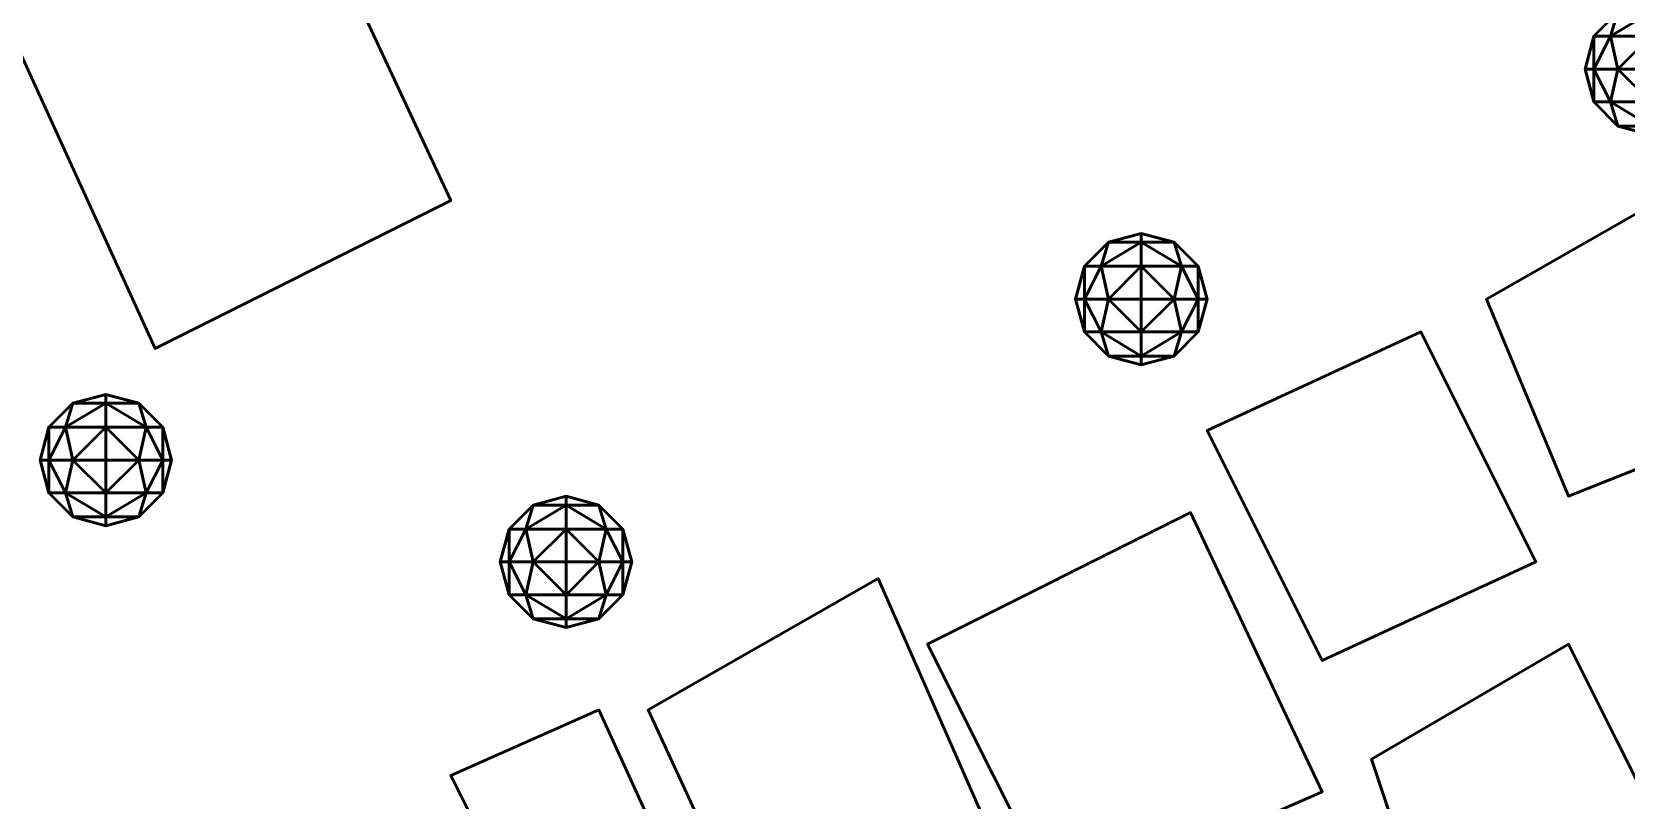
# Model space of a CAD drawing. Header units: metres. Extents: x -246 to 254, y -250 to 250.
# Drawn here: x 48.25 to 96.75, y -32.25 to -8.87 of the extents above; entities that cross this region are included whole.
import ezdxf

# ---------------------------------------------------------------- set-up
doc = ezdxf.new("R2010")
doc.units = ezdxf.units.M
doc.header["$LTSCALE"] = 5.08
doc.layers.add('一般', color=7, linetype='Continuous', lineweight=5)

# ---------------------------------------------------------------- blocks, each defined once
blk = doc.blocks.new('市街地地図 (3D)')
at = {"layer": '一般', "color": 31, "linetype": 'Continuous', "lineweight": 50}
for points in [[(73, 22.5), (73, 22.5, 6), (66, 18.5, 6), (66, 18.5)], [(66, 18.5), (66, 18.5, 6), (68.5, 12.5, 6), (68.5, 12.5)], [(64, 17.5), (64, 17.5, 6), (57.5, 14.5, 6), (57.5, 14.5)], [(67.5, 10.5), (67.5, 10.5, 6), (64, 17.5, 6), (64, 17.5)], [(68.5, 12.5), (68.5, 12.5, 6), (76, 15.5, 6), (76, 15.5)], [(57.5, 14.5), (57.5, 14.5, 6), (61, 7.5, 6), (61, 7.5)], [(57, 12), (57, 12, 6), (49, 8, 6), (49, 8)], [(61, 3.5), (61, 3.5, 6), (57, 12, 6), (57, 12)], [(61, 7.5), (61, 7.5, 6), (67.5, 10.5, 6), (67.5, 10.5)], [(47.5, 10), (47.5, 10, 5.7), (40.5, 6, 5.7), (40.5, 6)], [(62, -23), (62, -23, 5.7), (47.5, 10, 5.7), (47.5, 10)], [(49, 8), (49, 8, 6), (53, 0, 6), (53, 0)], [(68.5, 8), (68.5, 8, 6), (62.5, 4.5, 6), (62.5, 4.5)], [(72, 1), (72, 1, 6), (68.5, 8, 6), (68.5, 8)], [(34.5, 4), (34.5, 4, 5.4), (39, 6, 5.4), (39, 6)], [(39, 6), (39, 6, 5.4), (55, -29, 5.4), (55, -29)], [(40.5, 6), (40.5, 6, 5.7), (55.5, -26.5, 5.7), (55.5, -26.5)], [(62.5, 4.5), (62.5, 4.5, 6), (65, -3, 6), (65, -3)], [(36, 1), (36, 1, 5.4), (34.5, 4, 5.4), (34.5, 4)], [(53, 0), (53, 0, 6), (61, 3.5, 6), (61, 3.5)]]:
    blk.add_3dface(points, dxfattribs=at)
for points, invisible_edges in [([(66, 18.5, 6), (68.5, 12.5, 6), (76, 15.5, 6), (73, 22.5, 6)], 8), ([(66, 18.5), (68.5, 12.5), (76, 15.5), (73, 22.5)], 8), ([(57.5, 14.5, 6), (61, 7.5, 6), (67.5, 10.5, 6), (64, 17.5, 6)], 8), ([(57.5, 14.5), (61, 7.5), (67.5, 10.5), (64, 17.5)], 8), ([(49, 8, 6), (53, 0, 6), (61, 3.5, 6), (57, 12, 6)], 8), ([(49, 8), (53, 0), (61, 3.5), (57, 12)], 8), ([(40.5, 6, 5.7), (55.5, -26.5, 5.7), (62, -23, 5.7), (47.5, 10, 5.7)], 8), ([(40.5, 6), (55.5, -26.5), (62, -23), (47.5, 10)], 8), ([(62.5, 4.5, 6), (65, -3, 6), (72, 1, 6), (68.5, 8, 6)], 8), ([(62.5, 4.5), (65, -3), (72, 1), (68.5, 8)], 8), ([(39, 6, 5.4), (34.5, 4, 5.4), (36, 1, 5.4), (39, 6, 5.4)], 12), ([(39, 6), (34.5, 4), (36, 1), (39, 6)], 12), ([(36, 1, 5.4), (55, -29, 5.4), (39, 6, 5.4), (36, 1, 5.4)], 13), ([(36, 1), (55, -29), (39, 6), (36, 1)], 13)]:
    blk.add_3dface(points, dxfattribs=dict(at, invisible_edges=invisible_edges))
blk = doc.blocks.new('アーケイド (3D)')
at = {"layer": '一般', "color": 1}
blk.add_blockref('市街地地図 (3D)', (0, 0), dxfattribs=at)
blk = doc.blocks.new('NW4 (3D)')
at = {"layer": '一般', "color": 4, "linetype": 'Continuous', "lineweight": 50}
for points in [[(69.775, 26.5, -1.225), (69.268, 26.5), (70, 27.232)], [(69.268, 26.5), (69.775, 26.5, 1.225), (70, 27.232)], [(71, 26.5, -1.732), (69.775, 26.5, -1.225), (71, 27.232, -1)], [(71, 27.232, -1), (69.775, 26.5, -1.225), (70, 27.232)], [(70, 27.232), (69.775, 26.5, 1.225), (71, 27.232, 1)], [(69.775, 26.5, 1.225), (71, 26.5, 1.732), (71, 27.232, 1)], [(69.268, 25.5, -1), (69, 25.5), (69.268, 26.5)], [(69, 25.5), (69.268, 25.5, 1), (69.268, 26.5)], [(70, 25.5, -1.732), (69.268, 25.5, -1), (69.775, 26.5, -1.225)], [(69.775, 26.5, -1.225), (69.268, 25.5, -1), (69.268, 26.5)], [(69.268, 26.5), (69.268, 25.5, 1), (69.775, 26.5, 1.225)], [(69.268, 25.5, 1), (70, 25.5, 1.732), (69.775, 26.5, 1.225)], [(71, 26.5, -1.732), (70, 25.5, -1.732), (69.775, 26.5, -1.225)], [(69.775, 26.5, 1.225), (70, 25.5, 1.732), (71, 26.5, 1.732)], [(71, 25.5, -2), (70, 25.5, -1.732), (71, 26.5, -1.732)], [(70, 25.5, 1.732), (71, 25.5, 2), (71, 26.5, 1.732)], [(69.268, 25.5, -1), (69.268, 24.5), (69, 25.5)], [(69, 25.5), (69.268, 24.5), (69.268, 25.5, 1)], [(70, 25.5, -1.732), (69.775, 24.5, -1.225), (69.268, 25.5, -1)], [(69.775, 24.5, -1.225), (69.268, 24.5), (69.268, 25.5, -1)], [(69.268, 24.5), (69.775, 24.5, 1.225), (69.268, 25.5, 1)], [(69.268, 25.5, 1), (69.775, 24.5, 1.225), (70, 25.5, 1.732)], [(71, 24.5, -1.732), (69.775, 24.5, -1.225), (70, 25.5, -1.732)], [(69.775, 24.5, 1.225), (71, 24.5, 1.732), (70, 25.5, 1.732)], [(71, 25.5, -2), (71, 24.5, -1.732), (70, 25.5, -1.732)], [(70, 25.5, 1.732), (71, 24.5, 1.732), (71, 25.5, 2)], [(69.775, 24.5, -1.225), (70, 23.768), (69.268, 24.5)], [(69.268, 24.5), (70, 23.768), (69.775, 24.5, 1.225)], [(71, 24.5, -1.732), (71, 23.768, -1), (69.775, 24.5, -1.225)], [(71, 23.768, -1), (70, 23.768), (69.775, 24.5, -1.225)], [(70, 23.768), (71, 23.768, 1), (69.775, 24.5, 1.225)], [(69.775, 24.5, 1.225), (71, 23.768, 1), (71, 24.5, 1.732)], [(71, 23.768, -1), (71, 23.5), (70, 23.768)], [(70, 23.768), (71, 23.5), (71, 23.768, 1)], [(55.5, 20.232, -1), (54.5, 20.232), (55.5, 20.5)], [(54.5, 20.232), (55.5, 20.232, 1), (55.5, 20.5)], [(55.5, 20.232, 1), (56.5, 20.232), (55.5, 20.5)], [(56.5, 20.232), (55.5, 20.232, -1), (55.5, 20.5)], [(54.275, 19.5, -1.225), (53.768, 19.5), (54.5, 20.232)], [(53.768, 19.5), (54.275, 19.5, 1.225), (54.5, 20.232)], [(55.5, 19.5, -1.732), (54.275, 19.5, -1.225), (55.5, 20.232, -1)], [(55.5, 20.232, -1), (54.275, 19.5, -1.225), (54.5, 20.232)], [(54.5, 20.232), (54.275, 19.5, 1.225), (55.5, 20.232, 1)], [(54.275, 19.5, 1.225), (55.5, 19.5, 1.732), (55.5, 20.232, 1)], [(55.5, 19.5, 1.732), (56.725, 19.5, 1.225), (55.5, 20.232, 1)], [(55.5, 20.232, 1), (56.725, 19.5, 1.225), (56.5, 20.232)], [(56.5, 20.232), (56.725, 19.5, -1.225), (55.5, 20.232, -1)], [(56.725, 19.5, -1.225), (55.5, 19.5, -1.732), (55.5, 20.232, -1)], [(56.725, 19.5, 1.225), (57.232, 19.5), (56.5, 20.232)], [(57.232, 19.5), (56.725, 19.5, -1.225), (56.5, 20.232)], [(53.768, 18.5, -1), (53.5, 18.5), (53.768, 19.5)], [(53.5, 18.5), (53.768, 18.5, 1), (53.768, 19.5)], [(54.5, 18.5, -1.732), (53.768, 18.5, -1), (54.275, 19.5, -1.225)], [(54.275, 19.5, -1.225), (53.768, 18.5, -1), (53.768, 19.5)], [(53.768, 19.5), (53.768, 18.5, 1), (54.275, 19.5, 1.225)], [(53.768, 18.5, 1), (54.5, 18.5, 1.732), (54.275, 19.5, 1.225)], [(55.5, 19.5, -1.732), (54.5, 18.5, -1.732), (54.275, 19.5, -1.225)], [(54.275, 19.5, 1.225), (54.5, 18.5, 1.732), (55.5, 19.5, 1.732)], [(55.5, 18.5, -2), (54.5, 18.5, -1.732), (55.5, 19.5, -1.732)], [(54.5, 18.5, 1.732), (55.5, 18.5, 2), (55.5, 19.5, 1.732)], [(55.5, 18.5, 2), (56.5, 18.5, 1.732), (55.5, 19.5, 1.732)], [(55.5, 19.5, 1.732), (56.5, 18.5, 1.732), (56.725, 19.5, 1.225)], [(56.725, 19.5, -1.225), (56.5, 18.5, -1.732), (55.5, 19.5, -1.732)], [(56.5, 18.5, -1.732), (55.5, 18.5, -2), (55.5, 19.5, -1.732)], [(56.5, 18.5, 1.732), (57.232, 18.5, 1), (56.725, 19.5, 1.225)], [(57.232, 18.5, -1), (56.5, 18.5, -1.732), (56.725, 19.5, -1.225)], [(56.725, 19.5, 1.225), (57.232, 18.5, 1), (57.232, 19.5)], [(57.232, 19.5), (57.232, 18.5, -1), (56.725, 19.5, -1.225)], [(57.232, 18.5, 1), (57.5, 18.5), (57.232, 19.5)], [(57.5, 18.5), (57.232, 18.5, -1), (57.232, 19.5)], [(53.768, 18.5, -1), (53.768, 17.5), (53.5, 18.5)], [(53.5, 18.5), (53.768, 17.5), (53.768, 18.5, 1)], [(54.5, 18.5, -1.732), (54.275, 17.5, -1.225), (53.768, 18.5, -1)], [(54.275, 17.5, -1.225), (53.768, 17.5), (53.768, 18.5, -1)], [(53.768, 17.5), (54.275, 17.5, 1.225), (53.768, 18.5, 1)], [(53.768, 18.5, 1), (54.275, 17.5, 1.225), (54.5, 18.5, 1.732)], [(55.5, 17.5, -1.732), (54.275, 17.5, -1.225), (54.5, 18.5, -1.732)], [(54.275, 17.5, 1.225), (55.5, 17.5, 1.732), (54.5, 18.5, 1.732)], [(55.5, 18.5, -2), (55.5, 17.5, -1.732), (54.5, 18.5, -1.732)], [(54.5, 18.5, 1.732), (55.5, 17.5, 1.732), (55.5, 18.5, 2)], [(55.5, 18.5, 2), (55.5, 17.5, 1.732), (56.5, 18.5, 1.732)], [(55.5, 17.5, 1.732), (56.725, 17.5, 1.225), (56.5, 18.5, 1.732)], [(56.725, 17.5, -1.225), (55.5, 17.5, -1.732), (56.5, 18.5, -1.732)], [(56.5, 18.5, -1.732), (55.5, 17.5, -1.732), (55.5, 18.5, -2)], [(56.5, 18.5, 1.732), (56.725, 17.5, 1.225), (57.232, 18.5, 1)], [(57.232, 18.5, -1), (56.725, 17.5, -1.225), (56.5, 18.5, -1.732)], [(56.725, 17.5, 1.225), (57.232, 17.5), (57.232, 18.5, 1)], [(57.232, 17.5), (56.725, 17.5, -1.225), (57.232, 18.5, -1)], [(57.232, 18.5, 1), (57.232, 17.5), (57.5, 18.5)], [(57.5, 18.5), (57.232, 17.5), (57.232, 18.5, -1)], [(54.275, 17.5, -1.225), (54.5, 16.768), (53.768, 17.5)], [(53.768, 17.5), (54.5, 16.768), (54.275, 17.5, 1.225)], [(55.5, 17.5, -1.732), (55.5, 16.768, -1), (54.275, 17.5, -1.225)], [(55.5, 16.768, -1), (54.5, 16.768), (54.275, 17.5, -1.225)], [(54.5, 16.768), (55.5, 16.768, 1), (54.275, 17.5, 1.225)], [(54.275, 17.5, 1.225), (55.5, 16.768, 1), (55.5, 17.5, 1.732)], [(55.5, 17.5, 1.732), (55.5, 16.768, 1), (56.725, 17.5, 1.225)], [(55.5, 16.768, 1), (56.5, 16.768), (56.725, 17.5, 1.225)], [(56.5, 16.768), (55.5, 16.768, -1), (56.725, 17.5, -1.225)], [(56.725, 17.5, -1.225), (55.5, 16.768, -1), (55.5, 17.5, -1.732)], [(56.725, 17.5, 1.225), (56.5, 16.768), (57.232, 17.5)], [(57.232, 17.5), (56.5, 16.768), (56.725, 17.5, -1.225)], [(55.5, 16.768, -1), (55.5, 16.5), (54.5, 16.768)], [(54.5, 16.768), (55.5, 16.5), (55.5, 16.768, 1)], [(55.5, 16.768, 1), (55.5, 16.5), (56.5, 16.768)], [(56.5, 16.768), (55.5, 16.5), (55.5, 16.768, -1)], [(24, 15.332, -1), (23, 15.332), (24, 15.6)], [(23, 15.332), (24, 15.332, 1), (24, 15.6)], [(24, 15.332, 1), (25, 15.332), (24, 15.6)], [(25, 15.332), (24, 15.332, -1), (24, 15.6)], [(22.775, 14.6, -1.225), (22.268, 14.6), (23, 15.332)], [(22.268, 14.6), (22.775, 14.6, 1.225), (23, 15.332)], [(24, 14.6, -1.732), (22.775, 14.6, -1.225), (24, 15.332, -1)], [(24, 15.332, -1), (22.775, 14.6, -1.225), (23, 15.332)], [(23, 15.332), (22.775, 14.6, 1.225), (24, 15.332, 1)], [(22.775, 14.6, 1.225), (24, 14.6, 1.732), (24, 15.332, 1)], [(24, 14.6, 1.732), (25.225, 14.6, 1.225), (24, 15.332, 1)], [(24, 15.332, 1), (25.225, 14.6, 1.225), (25, 15.332)], [(25, 15.332), (25.225, 14.6, -1.225), (24, 15.332, -1)], [(25.225, 14.6, -1.225), (24, 14.6, -1.732), (24, 15.332, -1)], [(25.225, 14.6, 1.225), (25.732, 14.6), (25, 15.332)], [(25.732, 14.6), (25.225, 14.6, -1.225), (25, 15.332)], [(22.268, 13.6, -1), (22, 13.6), (22.268, 14.6)], [(22, 13.6), (22.268, 13.6, 1), (22.268, 14.6)], [(23, 13.6, -1.732), (22.268, 13.6, -1), (22.775, 14.6, -1.225)], [(22.775, 14.6, -1.225), (22.268, 13.6, -1), (22.268, 14.6)], [(22.268, 14.6), (22.268, 13.6, 1), (22.775, 14.6, 1.225)], [(22.268, 13.6, 1), (23, 13.6, 1.732), (22.775, 14.6, 1.225)], [(24, 14.6, -1.732), (23, 13.6, -1.732), (22.775, 14.6, -1.225)], [(22.775, 14.6, 1.225), (23, 13.6, 1.732), (24, 14.6, 1.732)], [(24, 13.6, -2), (23, 13.6, -1.732), (24, 14.6, -1.732)], [(23, 13.6, 1.732), (24, 13.6, 2), (24, 14.6, 1.732)], [(24, 13.6, 2), (25, 13.6, 1.732), (24, 14.6, 1.732)], [(24, 14.6, 1.732), (25, 13.6, 1.732), (25.225, 14.6, 1.225)], [(25.225, 14.6, -1.225), (25, 13.6, -1.732), (24, 14.6, -1.732)], [(25, 13.6, -1.732), (24, 13.6, -2), (24, 14.6, -1.732)], [(25, 13.6, 1.732), (25.732, 13.6, 1), (25.225, 14.6, 1.225)], [(25.732, 13.6, -1), (25, 13.6, -1.732), (25.225, 14.6, -1.225)], [(25.225, 14.6, 1.225), (25.732, 13.6, 1), (25.732, 14.6)], [(25.732, 14.6), (25.732, 13.6, -1), (25.225, 14.6, -1.225)], [(25.732, 13.6, 1), (26, 13.6), (25.732, 14.6)], [(26, 13.6), (25.732, 13.6, -1), (25.732, 14.6)], [(22.268, 13.6, -1), (22.268, 12.6), (22, 13.6)], [(22, 13.6), (22.268, 12.6), (22.268, 13.6, 1)], [(23, 13.6, -1.732), (22.775, 12.6, -1.225), (22.268, 13.6, -1)], [(22.775, 12.6, -1.225), (22.268, 12.6), (22.268, 13.6, -1)], [(22.268, 12.6), (22.775, 12.6, 1.225), (22.268, 13.6, 1)], [(22.268, 13.6, 1), (22.775, 12.6, 1.225), (23, 13.6, 1.732)], [(24, 12.6, -1.732), (22.775, 12.6, -1.225), (23, 13.6, -1.732)], [(22.775, 12.6, 1.225), (24, 12.6, 1.732), (23, 13.6, 1.732)], [(24, 13.6, -2), (24, 12.6, -1.732), (23, 13.6, -1.732)], [(23, 13.6, 1.732), (24, 12.6, 1.732), (24, 13.6, 2)], [(24, 13.6, 2), (24, 12.6, 1.732), (25, 13.6, 1.732)], [(24, 12.6, 1.732), (25.225, 12.6, 1.225), (25, 13.6, 1.732)], [(25.225, 12.6, -1.225), (24, 12.6, -1.732), (25, 13.6, -1.732)], [(25, 13.6, -1.732), (24, 12.6, -1.732), (24, 13.6, -2)], [(25, 13.6, 1.732), (25.225, 12.6, 1.225), (25.732, 13.6, 1)], [(25.732, 13.6, -1), (25.225, 12.6, -1.225), (25, 13.6, -1.732)], [(25.225, 12.6, 1.225), (25.732, 12.6), (25.732, 13.6, 1)], [(25.732, 12.6), (25.225, 12.6, -1.225), (25.732, 13.6, -1)], [(25.732, 13.6, 1), (25.732, 12.6), (26, 13.6)], [(26, 13.6), (25.732, 12.6), (25.732, 13.6, -1)], [(22.775, 12.6, -1.225), (23, 11.868), (22.268, 12.6)], [(22.268, 12.6), (23, 11.868), (22.775, 12.6, 1.225)], [(24, 12.6, -1.732), (24, 11.868, -1), (22.775, 12.6, -1.225)], [(24, 11.868, -1), (23, 11.868), (22.775, 12.6, -1.225)], [(23, 11.868), (24, 11.868, 1), (22.775, 12.6, 1.225)], [(22.775, 12.6, 1.225), (24, 11.868, 1), (24, 12.6, 1.732)], [(24, 12.6, 1.732), (24, 11.868, 1), (25.225, 12.6, 1.225)], [(24, 11.868, 1), (25, 11.868), (25.225, 12.6, 1.225)], [(25, 11.868), (24, 11.868, -1), (25.225, 12.6, -1.225)], [(25.225, 12.6, -1.225), (24, 11.868, -1), (24, 12.6, -1.732)], [(25.225, 12.6, 1.225), (25, 11.868), (25.732, 12.6)], [(25.732, 12.6), (25, 11.868), (25.225, 12.6, -1.225)], [(36.775, 11.5, -1.225), (36.268, 11.5), (37, 12.232)], [(36.268, 11.5), (36.775, 11.5, 1.225), (37, 12.232)], [(38, 11.5, -1.732), (36.775, 11.5, -1.225), (38, 12.232, -1)], [(38, 12.232, -1), (36.775, 11.5, -1.225), (37, 12.232)], [(37, 12.232), (36.775, 11.5, 1.225), (38, 12.232, 1)], [(36.775, 11.5, 1.225), (38, 11.5, 1.732), (38, 12.232, 1)], [(38, 12.232, -1), (37, 12.232), (38, 12.5)], [(37, 12.232), (38, 12.232, 1), (38, 12.5)], [(38, 12.232, 1), (39, 12.232), (38, 12.5)], [(39, 12.232), (38, 12.232, -1), (38, 12.5)], [(38, 11.5, 1.732), (39.225, 11.5, 1.225), (38, 12.232, 1)], [(38, 12.232, 1), (39.225, 11.5, 1.225), (39, 12.232)], [(39, 12.232), (39.225, 11.5, -1.225), (38, 12.232, -1)], [(39.225, 11.5, -1.225), (38, 11.5, -1.732), (38, 12.232, -1)], [(39.225, 11.5, 1.225), (39.732, 11.5), (39, 12.232)], [(39.732, 11.5), (39.225, 11.5, -1.225), (39, 12.232)], [(24, 11.868, -1), (24, 11.6), (23, 11.868)], [(23, 11.868), (24, 11.6), (24, 11.868, 1)], [(24, 11.868, 1), (24, 11.6), (25, 11.868)], [(25, 11.868), (24, 11.6), (24, 11.868, -1)], [(36.268, 10.5, -1), (36, 10.5), (36.268, 11.5)], [(36, 10.5), (36.268, 10.5, 1), (36.268, 11.5)], [(37, 10.5, -1.732), (36.268, 10.5, -1), (36.775, 11.5, -1.225)], [(36.775, 11.5, -1.225), (36.268, 10.5, -1), (36.268, 11.5)], [(36.268, 11.5), (36.268, 10.5, 1), (36.775, 11.5, 1.225)], [(36.268, 10.5, 1), (37, 10.5, 1.732), (36.775, 11.5, 1.225)], [(38, 11.5, -1.732), (37, 10.5, -1.732), (36.775, 11.5, -1.225)], [(36.775, 11.5, 1.225), (37, 10.5, 1.732), (38, 11.5, 1.732)], [(38, 10.5, -2), (37, 10.5, -1.732), (38, 11.5, -1.732)], [(37, 10.5, 1.732), (38, 10.5, 2), (38, 11.5, 1.732)], [(38, 10.5, 2), (39, 10.5, 1.732), (38, 11.5, 1.732)], [(38, 11.5, 1.732), (39, 10.5, 1.732), (39.225, 11.5, 1.225)], [(39.225, 11.5, -1.225), (39, 10.5, -1.732), (38, 11.5, -1.732)], [(39, 10.5, -1.732), (38, 10.5, -2), (38, 11.5, -1.732)], [(39, 10.5, 1.732), (39.732, 10.5, 1), (39.225, 11.5, 1.225)], [(39.732, 10.5, -1), (39, 10.5, -1.732), (39.225, 11.5, -1.225)], [(39.225, 11.5, 1.225), (39.732, 10.5, 1), (39.732, 11.5)], [(39.732, 11.5), (39.732, 10.5, -1), (39.225, 11.5, -1.225)], [(39.732, 10.5, 1), (40, 10.5), (39.732, 11.5)], [(40, 10.5), (39.732, 10.5, -1), (39.732, 11.5)], [(36.268, 10.5, -1), (36.268, 9.5), (36, 10.5)], [(36, 10.5), (36.268, 9.5), (36.268, 10.5, 1)], [(37, 10.5, -1.732), (36.775, 9.5, -1.225), (36.268, 10.5, -1)], [(36.775, 9.5, -1.225), (36.268, 9.5), (36.268, 10.5, -1)], [(36.268, 9.5), (36.775, 9.5, 1.225), (36.268, 10.5, 1)], [(36.268, 10.5, 1), (36.775, 9.5, 1.225), (37, 10.5, 1.732)], [(38, 9.5, -1.732), (36.775, 9.5, -1.225), (37, 10.5, -1.732)], [(36.775, 9.5, 1.225), (38, 9.5, 1.732), (37, 10.5, 1.732)], [(38, 10.5, -2), (38, 9.5, -1.732), (37, 10.5, -1.732)], [(37, 10.5, 1.732), (38, 9.5, 1.732), (38, 10.5, 2)], [(38, 10.5, 2), (38, 9.5, 1.732), (39, 10.5, 1.732)], [(38, 9.5, 1.732), (39.225, 9.5, 1.225), (39, 10.5, 1.732)], [(39.225, 9.5, -1.225), (38, 9.5, -1.732), (39, 10.5, -1.732)], [(39, 10.5, -1.732), (38, 9.5, -1.732), (38, 10.5, -2)], [(39, 10.5, 1.732), (39.225, 9.5, 1.225), (39.732, 10.5, 1)], [(39.732, 10.5, -1), (39.225, 9.5, -1.225), (39, 10.5, -1.732)], [(39.225, 9.5, 1.225), (39.732, 9.5), (39.732, 10.5, 1)], [(39.732, 9.5), (39.225, 9.5, -1.225), (39.732, 10.5, -1)], [(39.732, 10.5, 1), (39.732, 9.5), (40, 10.5)], [(40, 10.5), (39.732, 9.5), (39.732, 10.5, -1)], [(36.775, 9.5, -1.225), (37, 8.768), (36.268, 9.5)], [(36.268, 9.5), (37, 8.768), (36.775, 9.5, 1.225)], [(38, 9.5, -1.732), (38, 8.768, -1), (36.775, 9.5, -1.225)], [(38, 8.768, -1), (37, 8.768), (36.775, 9.5, -1.225)], [(37, 8.768), (38, 8.768, 1), (36.775, 9.5, 1.225)], [(36.775, 9.5, 1.225), (38, 8.768, 1), (38, 9.5, 1.732)], [(38, 9.5, 1.732), (38, 8.768, 1), (39.225, 9.5, 1.225)], [(38, 8.768, 1), (39, 8.768), (39.225, 9.5, 1.225)], [(39, 8.768), (38, 8.768, -1), (39.225, 9.5, -1.225)], [(39.225, 9.5, -1.225), (38, 8.768, -1), (38, 9.5, -1.732)], [(39.225, 9.5, 1.225), (39, 8.768), (39.732, 9.5)], [(39.732, 9.5), (39, 8.768), (39.225, 9.5, -1.225)], [(38, 8.768, -1), (38, 8.5), (37, 8.768)], [(37, 8.768), (38, 8.5), (38, 8.768, 1)], [(38, 8.768, 1), (38, 8.5), (39, 8.768)], [(39, 8.768), (38, 8.5), (38, 8.768, -1)]]:
    blk.add_3dface(points, dxfattribs=at)
blk = doc.blocks.new('敷地 (3D)')
at = {"layer": '一般', "color": 19, "linetype": 'Continuous', "lineweight": 50}
for points in [[(-272.5, 285.5, 0.1), (227.5, 285.5, 0.1), (227.5, -214.5, 0.1), (-272.5, -214.5, 0.1)], [(-272.5, 285.5), (227.5, 285.5), (227.5, -214.5), (-272.5, -214.5)]]:
    blk.add_3dface(points, dxfattribs=at)
blk = doc.blocks.new('高層建築・集合住宅 (3D)')
at = {"layer": '一般', "color": 172, "linetype": 'Continuous', "lineweight": 50, "invisible_edges": 8}
for points in [[(15, 40, 18), (25.5, 17, 18), (34.5, 21.5, 18), (24, 44, 18)], [(15, 40), (25.5, 17), (34.5, 21.5), (24, 44)]]:
    blk.add_3dface(points, dxfattribs=at)
at = {"layer": '一般', "color": 172, "linetype": 'Continuous', "lineweight": 50}
for points in [[(34.5, 21.5), (34.5, 21.5, 18), (24, 44, 18), (24, 44)], [(15, 40), (15, 40, 18), (25.5, 17, 18), (25.5, 17)], [(25.5, 17), (25.5, 17, 18), (34.5, 21.5, 18), (34.5, 21.5)]]:
    blk.add_3dface(points, dxfattribs=at)
at = {"layer": '一般', "color": 7}
for name, p in [('敷地 (3D)', (0, 0)), ('アーケイド (3D)', (0, 0, 2.4)), ('市街地地図 (3D)', (0, 0)), ('NW4 (3D)', (0, 0, 2))]:
    blk.add_blockref(name, p, dxfattribs=at)
at = {"layer": '一般', "color": 1}
for name, p in [('アーケイド (3D)', (0, 0, 2.4)), ('市街地地図 (3D)', (0, 0)), ('アーケイド (3D)', (0, 0, 2.4)), ('市街地地図 (3D)', (0, 0))]:
    blk.add_blockref(name, p, dxfattribs=at)
at = {"layer": '一般', "color": 31}
for name, p in [('アーケイド (3D)', (0, 0, 2.4)), ('市街地地図 (3D)', (0, 0))]:
    blk.add_blockref(name, p, dxfattribs=at)

msp = doc.modelspace()

# ---------------------------------------------------------------- block references
at = {"layer": '一般', "color": 7}
for name, p in [('高層建築・集合住宅 (3D)', (26.5, -35.5)), ('アーケイド (3D)', (26.5, -35.5, 2.4)), ('市街地地図 (3D)', (26.5, -35.5))]:
    msp.add_blockref(name, p, dxfattribs=at)

doc.saveas('drawing.dxf')
